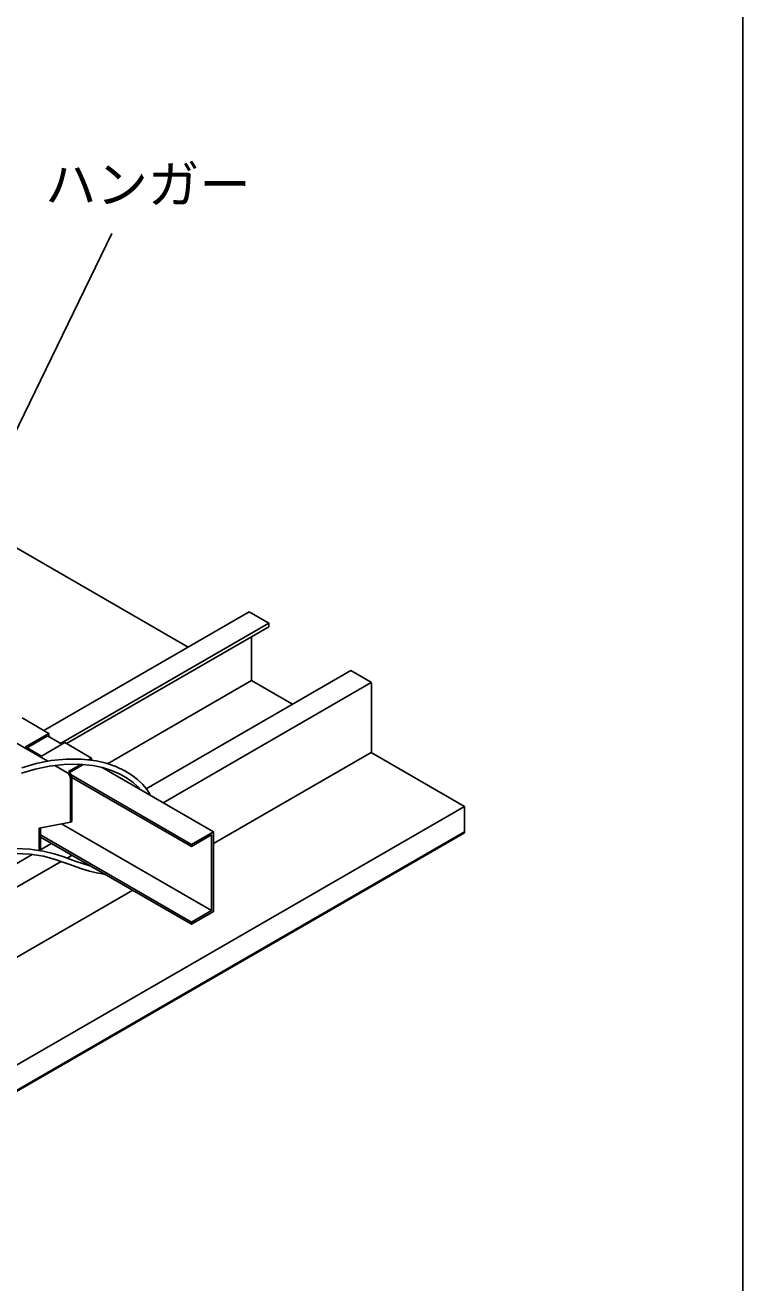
# Model space of a CAD drawing. Units: millimetres on the paper. Extents: x -142 to 140, y -97 to 98.
# Drawn here: x 112.12 to 140.02, y 8.97 to 57.87 of the extents above; entities that cross this region are included whole.
import ezdxf
from ezdxf.enums import TextEntityAlignment as Align

# ---------------------------------------------------------------- set-up
doc = ezdxf.new("R2010")
doc.units = ezdxf.units.MM
for name, color, linetype in [('0-0_文字･図枠･寸法', 7, 'Continuous'), ('0-1_天井ボード', 7, 'Continuous'), ('0-2_天井下地', 7, 'Continuous'), ('0-3_BBカチットワイヤー', 7, 'Continuous')]:
    doc.layers.add(name, color=color, linetype=linetype)
doc.styles.add('ＭＳ ゴシック', font='')
doc.styles.get('ＭＳ ゴシック').set_extended_font_data('MS Gothic')

msp = doc.modelspace()

# ---------------------------------------------------------------- linework, layer by layer
at = {"layer": '0-0_文字･図枠･寸法'}
for p, q in [((140.023, -24.424), (140.023, 98.326)), ((108.173, 34.706), (115.486, 49.773))]:
    msp.add_line(p, q, dxfattribs=at)
at = {"layer": '0-1_天井ボード'}
for p, q in [((118.456, 33.691), (110.672, 38.184)), ((129.2, 27.488), (125.569, 29.585)), ((44.347, -21.496), (129.2, 27.488)), ((129.2, 27.488), (129.2, 26.468)), ((44.347, -22.476), (129.2, 26.509)), ((44.347, -22.517), (129.2, 26.468))]:
    msp.add_line(p, q, dxfattribs=at)
at = {"layer": '0-2_天井下地'}
for p, q in [((120.833, 35.063), (112.842, 30.45)), ((113.49, 29.945), (121.594, 34.624)), ((113.731, 29.937), (121.594, 34.476)), ((120.923, 32.392), (120.923, 34.089)), ((116.825, 28.183), (124.789, 32.78)), ((125.523, 32.356), (124.789, 32.78)), ((115.319, 29.157), (120.923, 32.392)), ((117.483, 27.64), (125.569, 32.308)), ((122.52, 31.47), (120.923, 32.392)), ((125.587, 29.626), (125.587, 32.245)), ((113, 29.249), (109.396, 31.329)), ((113, 29.249), (109.733, 31.134)), ((112.003, 30.934), (113.046, 30.332)), ((113.046, 30.332), (112.141, 29.81)), ((113.046, 30.202), (113.046, 30.332)), ((112.989, 30.234), (112.197, 29.777)), ((112.759, 29.453), (113.664, 29.975)), ((112.989, 30.234), (113.551, 29.91)), ((113.664, 29.975), (114.707, 29.373)), ((112.141, 29.81), (112.759, 29.453)), ((114.707, 29.373), (114.579, 29.3)), ((114.707, 29.284), (114.707, 29.373)), ((119.442, 26.048), (125.569, 29.585)), ((113.746, 28.818), (113.28, 29.087)), ((114.284, 29.129), (113.802, 28.851)), ((114.38, 29.119), (113.85, 28.813)), ((115.114, 29.008), (119.442, 26.51)), ((113.916, 28.72), (118.593, 26.02)), ((113.942, 28.623), (118.593, 25.938)), ((113.943, 28.606), (113.943, 26.915)), ((113.943, 26.915), (113.887, 26.883)), ((112.668, 26.648), (112.668, 25.783)), ((112.724, 26.659), (112.724, 25.815)), ((113.537, 26.815), (119.371, 23.448)), ((112.668, 25.783), (113.148, 26.06)), ((112.724, 26.387), (118.593, 22.998)), ((112.724, 26.305), (118.593, 22.917)), ((110.594, 24.586), (112.394, 25.625)), ((113.752, 25.486), (113.947, 25.599)), ((111.314, 24.079), (113.522, 25.354)), ((55.802, -10.691), (116.306, 24.237))]:
    msp.add_line(p, q, dxfattribs=at)
for points in [[(121.594, 34.476), (121.594, 34.624), (120.833, 35.063)], [(125.587, 29.626), (125.586, 29.612), (125.582, 29.601), (125.576, 29.591), (125.569, 29.585), (125.569, 29.585)], [(113.887, 28.573), (113.887, 26.883), (112.668, 26.648)]]:
    msp.add_lwpolyline(points, dxfattribs=at)
msp.add_lwpolyline([(118.593, 26.02), (119.442, 26.51), (119.442, 23.407), (118.593, 22.917), (118.593, 22.998), (119.371, 23.448), (119.371, 26.387), (118.593, 25.938)], close=True, dxfattribs=at)
for centre, radius, start, end in [((125.449, 32.239), 0.139, 2.6083, 57.3923), ((113.636, 28.592), 0.307, 2.6054, 57.3947), ((113.58, 28.559), 0.307, 2.6054, 57.3946)]:
    msp.add_arc(centre, radius, start, end, dxfattribs=at)
at = {"layer": '0-3_BBカチットワイヤー'}
for points in [[(111.976, 28.786), (112.517, 28.947), (113.072, 29.063), (113.635, 29.128), (114.2, 29.137), (114.758, 29.082), (115.126, 29.005), (115.485, 28.892), (115.821, 28.745), (116.097, 28.586), (116.315, 28.427), (116.503, 28.254), (116.587, 28.157)], [(116.996, 27.922), (116.86, 28.14), (116.693, 28.343), (116.487, 28.543), (116.268, 28.711), (115.991, 28.882), (115.649, 29.042), (115.275, 29.172), (114.891, 29.262), (114.309, 29.332), (113.721, 29.334), (113.134, 29.275), (112.554, 29.162), (111.988, 29.001)], [(114.679, 25.176), (114.6, 25.195), (114.346, 25.275), (114.1, 25.36), (113.862, 25.447), (113.591, 25.544), (113.249, 25.654), (112.82, 25.76), (112.302, 25.838), (111.748, 25.86)], [(111.75, 25.66), (112.322, 25.637), (112.831, 25.555), (113.251, 25.444), (113.589, 25.332), (113.855, 25.236), (114.105, 25.146), (114.361, 25.06), (114.626, 24.979), (114.902, 24.909), (115.192, 24.857), (115.237, 24.854)]]:
    msp.add_lwpolyline(points, dxfattribs=at)

# ---------------------------------------------------------------- texts
at = {"layer": '0-0_文字･図枠･寸法', "style": 'ＭＳ ゴシック'}
msp.add_text('ハンガー', height=1.466, dxfattribs=at).set_placement((112.894, 50.509), align=Align.BOTTOM_LEFT)

doc.saveas('drawing.dxf')
